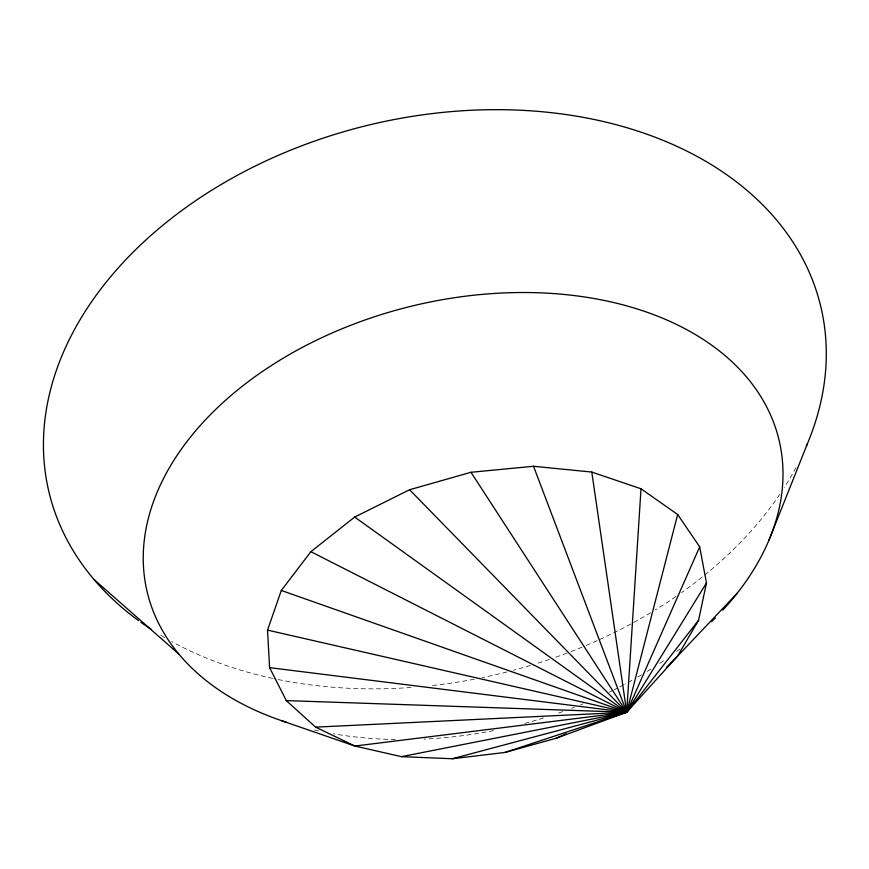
<?xml version="1.0" encoding="UTF-8"?>
<svg xmlns="http://www.w3.org/2000/svg" width="869" height="869" viewBox="0 0 869 869"><rect width="100%" height="100%" fill="white"/><g stroke="black" fill="none" stroke-linecap="round" stroke-linejoin="round"><path stroke-width="0.65" stroke-dasharray="4.34 3.26" d="M795.993 467.565A396.905 282.056 -13.6 0 1 784.359 487.39M779.873 494.222A396.905 282.056 -13.6 0 1 681.535 592.625M675.952 596.514A396.905 282.056 -13.6 0 1 655.356 609.908M650.696 612.743A396.905 282.056 -13.6 0 1 632.045 623.377M630.872 624.007A396.905 282.056 -13.6 0 1 598.296 640.116M597.068 640.67A396.905 282.056 -13.6 0 1 583.381 646.579M582.132 647.101A396.905 282.056 -13.6 0 1 568.326 652.586M567.077 653.064A396.905 282.056 -13.6 0 1 554.563 657.627M549.523 659.365A396.905 282.056 -13.6 0 1 536.803 663.525M530.372 665.491A396.905 282.056 -13.6 0 1 513.514 670.26M506.996 671.954A396.905 282.056 -13.6 0 1 482.197 677.646M474.344 679.2A396.905 282.056 -13.6 0 1 429.981 685.793M411.048 687.488A396.905 282.056 -13.6 0 1 274.05 678.7M272.714 678.417A396.905 282.056 -13.6 0 1 171.541 641.485M164.545 637.542A396.905 282.056 -13.6 0 1 159.983 634.826M679.938 648.969A324.93 216.142 -13.6 0 1 676.723 651.402M663.481 660.864A324.93 216.142 -13.6 0 1 657.79 664.676M650.859 669.141A324.93 216.142 -13.6 0 1 646.167 672.041M641.452 674.876A324.93 216.142 -13.6 0 1 637.879 676.973M631.904 680.362A324.93 216.142 -13.6 0 1 624.898 684.185M623.725 684.815A324.93 216.142 -13.6 0 1 618.956 687.303M617.761 687.922A324.93 216.142 -13.6 0 1 614.144 689.747M612.927 690.344A324.93 216.142 -13.6 0 1 609.267 692.137M583.056 703.825A324.93 216.142 -13.6 0 1 580.525 704.846M574.159 707.355A324.93 216.142 -13.6 0 1 571.617 708.333M562.721 711.602A324.93 216.142 -13.6 0 1 556.388 713.807M543.527 717.99A324.93 216.142 -13.6 0 1 523.898 723.616M493.559 730.612A324.93 216.142 -13.6 0 1 424.083 739.095M395.428 739.53A324.93 216.142 -13.6 0 1 333.381 733.794M318.651 730.938A324.93 216.142 -13.6 0 1 313.361 729.743"/><path stroke-width="1.3" d="M737.129 593.31L677.483 656.236L626.712 712.243L354.889 746.047L315.588 727.136L286.303 700.599L269.596 667.642L267.533 630.112L281.306 590.453L310.885 551.685L354.704 517.055L409.592 489.736L470.987 472.28L533.533 466.273L591.789 472.063L641.007 488.769L626.712 712.243L556.312 738.205L504.911 752.456L452.369 758.746L401.435 756.66L354.889 746.047L281.513 720.673M666.621 667.229L677.483 656.236L698.589 620.227L706.475 582.958L699.686 546.84L677.657 514.524L641.007 488.769M677.657 514.524L626.712 712.243L504.911 752.456M769 540.083L807.388 443.733M699.686 546.84L626.712 712.243L452.369 758.746M706.475 582.958L626.712 712.243L401.435 756.66M698.589 620.227L626.712 712.243L621.65 713.232M630.905 706.942L626.712 712.243L315.588 727.136M556.312 738.205L566.088 733.794M286.303 700.599L626.712 712.243L591.789 472.063M269.596 667.642L626.712 712.243L533.533 466.273M267.533 630.112L626.712 712.243L470.987 472.28M281.306 590.453L626.712 712.243L409.592 489.736M310.885 551.685L626.712 712.243L354.704 517.055M93.928 579.417L178.721 653.944M138.627 620.651A396.905 282.056 -13.6 0 1 358.636 127.602A396.905 282.056 -13.6 0 1 806.367 446.123M151.076 629.243A396.905 282.056 -13.6 0 1 140.865 622.258M286.433 722.302A324.93 216.142 -13.6 0 1 198.762 427.19A324.93 216.142 -13.6 0 1 646.612 312.09A324.93 216.142 -13.6 0 1 722.758 610.157M715.383 617.892A324.93 216.142 -13.6 0 1 711.559 621.693"/></g></svg>
